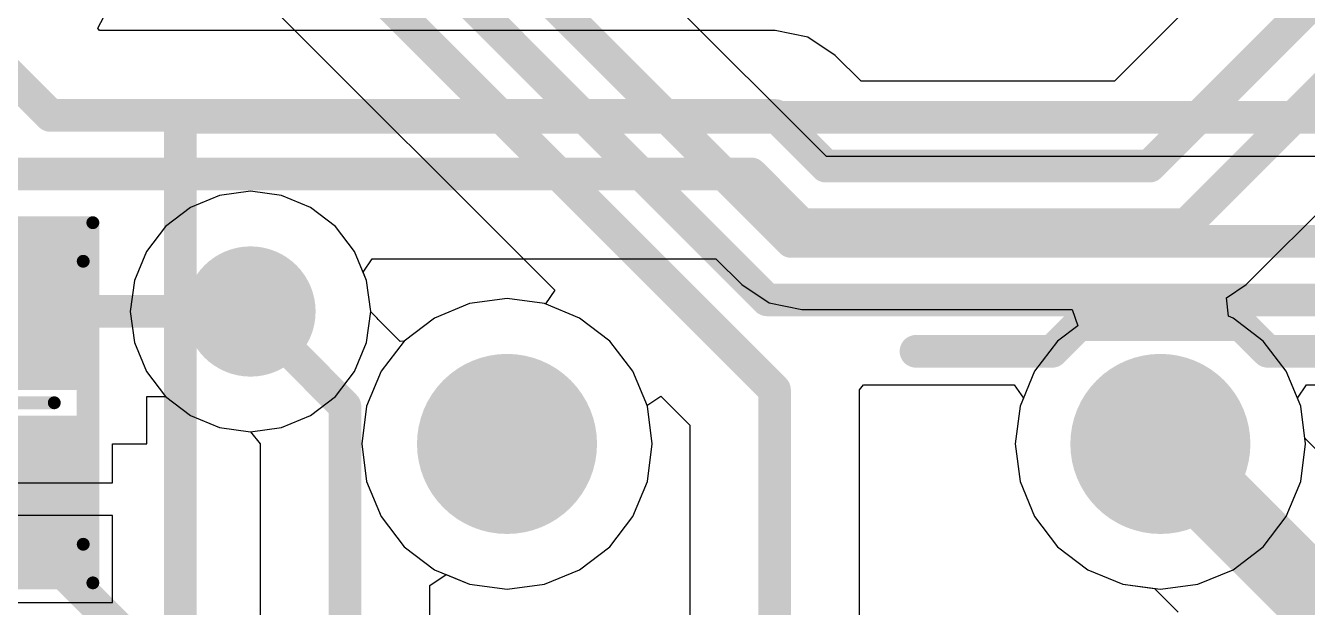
# Model space of a CAD drawing. Header units: millimetres. Extents: x 12 to 126, y 25 to 105.
# Drawn here: x 50.68 to 60.64, y 74.51 to 79.03 of the extents above; entities that cross this region are included whole.
import ezdxf

# ---------------------------------------------------------------- set-up
doc = ezdxf.new("R2010")
doc.units = ezdxf.units.MM
for name, color, linetype in [('BottomLayer', 5, 'Continuous'), ('BottomSolder', 6, 'Continuous'), ('Mechanical13', 56, 'Continuous'), ('Mechanical15', 56, 'Continuous'), ('MultiLayer', 9, 'Continuous'), ('PadHoleLayer', 156, 'Continuous'), ('TopLayer', 1, 'Continuous'), ('TopOverlay', 2, 'Continuous'), ('TopPaste', 8, 'Continuous'), ('TopSolder', 216, 'Continuous'), ('ViaHoleLayer', 16, 'Continuous')]:
    doc.layers.add(name, color=color, linetype=linetype)

# ---------------------------------------------------------------- blocks, each defined once
blk = doc.blocks.new('R____F______23')
at = {"layer": 'BottomLayer', "const_width": 0.6}
for points in [[(2.24, 5.08, 1), (2.84, 5.08, 1)], [(2.24, 0, 1), (2.84, 0, 1)]]:
    blk.add_lwpolyline(points, format="xyb", close=True, dxfattribs=at)
at = {"layer": 'BottomSolder', "const_width": 0.7}
for points in [[(2.19, 5.08, 1), (2.89, 5.08, 1)], [(2.19, 0, 1), (2.89, 0, 1)]]:
    blk.add_lwpolyline(points, format="xyb", close=True, dxfattribs=at)
at = {"layer": 'MultiLayer', "const_width": 0.6}
for points in [[(2.24, 5.08, 1), (2.84, 5.08, 1)], [(2.24, 0, 1), (2.84, 0, 1)]]:
    blk.add_lwpolyline(points, format="xyb", close=True, dxfattribs=at)
at = {"layer": 'PadHoleLayer', "const_width": 0.3556}
for points in [[(2.3622, 5.08, 1), (2.7178, 5.08, 1)], [(2.3622, 0, 1), (2.7178, 0, 1)]]:
    blk.add_lwpolyline(points, format="xyb", close=True, dxfattribs=at)
at = {"layer": 'TopLayer', "const_width": 0.6}
for points in [[(2.24, 5.08, 1), (2.84, 5.08, 1)], [(2.24, 0, 1), (2.84, 0, 1)]]:
    blk.add_lwpolyline(points, format="xyb", close=True, dxfattribs=at)
at = {"layer": 'TopOverlay', "const_width": 0.254}
for points in [[(-10.16, 7.62), (5.08, 7.62)], [(5.08, 7.62), (5.08, -2.54)]]:
    blk.add_lwpolyline(points, dxfattribs=at)
at = {"layer": 'TopOverlay', "const_width": 0.127}
blk.add_lwpolyline([(5.0165, 7.62, 1), (5.1435, 7.62, 1)], format="xyb", close=True, dxfattribs=at)
blk.add_lwpolyline([(5.0165, 7.62, 1), (5.1435, 7.62, 1)], format="xyb", close=True, dxfattribs=at)
at = {"layer": 'TopSolder', "const_width": 0.7}
for points in [[(2.19, 5.08, 1), (2.89, 5.08, 1)], [(2.19, 0, 1), (2.89, 0, 1)]]:
    blk.add_lwpolyline(points, format="xyb", close=True, dxfattribs=at)
blk = doc.blocks.new('C0805_72')
at = {"layer": 'Mechanical13', "const_width": 0.1}
for points in [[(-1.1, 0.7251), (-1.1, -0.725)], [(-1.1, 0.7251), (1.1, 0.7251)], [(1.1, 0.7251), (1.1, -0.725)], [(-1.1, -0.725), (1.1, -0.725)]]:
    blk.add_lwpolyline(points, dxfattribs=at)
at = {"layer": 'Mechanical13', "const_width": 0.05}
for points in [[(-1.125, 0.7251, 1), (-1.075, 0.7251, 1)], [(-1.125, 0.7251, 1), (-1.075, 0.7251, 1)], [(1.075, 0.7251, 1), (1.125, 0.7251, 1)], [(1.075, 0.7251, 1), (1.125, 0.7251, 1)], [(-1.125, -0.725, 1), (-1.075, -0.725, 1)], [(-1.125, -0.725, 1), (-1.075, -0.725, 1)], [(1.075, -0.725, 1), (1.125, -0.725, 1)], [(1.075, -0.725, 1), (1.125, -0.725, 1)]]:
    blk.add_lwpolyline(points, format="xyb", close=True, dxfattribs=at)
at = {"layer": 'Mechanical15', "const_width": 0.1}
for points in [[(-1.4, 0.8), (-1.4, -0.7999)], [(-1.4, 0.8), (1.4, 0.8)], [(1.4, 0.8), (1.4, -0.7999)], [(0, 0.5), (0, -0.5)], [(-0.5, 0.0001), (0.5, 0.0001)], [(-1.4, -0.7999), (1.4, -0.7999)]]:
    blk.add_lwpolyline(points, dxfattribs=at)
at = {"layer": 'Mechanical15', "const_width": 0.05}
for points in [[(-1.425, 0.8, 1), (-1.375, 0.8, 1)], [(-1.425, 0.8, 1), (-1.375, 0.8, 1)], [(1.375, 0.8, 1), (1.425, 0.8, 1)], [(1.375, 0.8, 1), (1.425, 0.8, 1)], [(-0.025, 0.5, 1), (0.025, 0.5, 1)], [(-0.525, 0.0001, 1), (-0.475, 0.0001, 1)], [(0.475, 0.0001, 1), (0.525, 0.0001, 1)], [(-0.025, -0.5, 1), (0.025, -0.5, 1)], [(-1.425, -0.7999, 1), (-1.375, -0.7999, 1)], [(-1.425, -0.7999, 1), (-1.375, -0.7999, 1)], [(1.375, -0.7999, 1), (1.425, -0.7999, 1)], [(1.375, -0.7999, 1), (1.425, -0.7999, 1)]]:
    blk.add_lwpolyline(points, format="xyb", close=True, dxfattribs=at)
at = {"layer": 'TopLayer'}
for points in [[(-0.2, -0.6999), (-0.2, 0.7), (-1.3, -0.6999), (-1.3, 0.7)], [(1.3, -0.6999), (1.3, 0.7), (0.2, -0.6999), (0.2, 0.7)]]:
    blk.add_solid(points, dxfattribs=at)
at = {"layer": 'TopPaste'}
for points in [[(-0.2, -0.6999), (-0.2, 0.7), (-1.3, -0.6999), (-1.3, 0.7)], [(1.3, -0.6999), (1.3, 0.7), (0.2, -0.6999), (0.2, 0.7)]]:
    blk.add_solid(points, dxfattribs=at)
at = {"layer": 'TopSolder'}
for points in [[(-0.1, -0.7999), (-0.1, 0.8), (-1.4, -0.7999), (-1.4, 0.8)], [(1.4, -0.7999), (1.4, 0.8), (0.1, -0.7999), (0.1, 0.8)]]:
    blk.add_solid(points, dxfattribs=at)

msp = doc.modelspace()

# ---------------------------------------------------------------- linework, layer by layer
at = {"layer": 'BottomLayer'}
for p, q in [((56.9033, 78.0137), (54.5756, 80.3415)), ((52.1115, 79.6555), (54.791, 76.976)), ((63.588, 78.0137), (56.9033, 78.0137)), ((52.4256, 77.744), (52.1838, 77.7122)), ((52.6674, 77.7122), (52.4256, 77.744)), ((52.1838, 77.7122), (51.9584, 77.6188)), ((52.8928, 77.6188), (52.6674, 77.7122)), ((51.9584, 77.6188), (51.7649, 77.4703)), ((53.0863, 77.4703), (52.8928, 77.6188)), ((51.7649, 77.4703), (51.6164, 77.2768)), ((53.2348, 77.2768), (53.0863, 77.4703)), ((51.6164, 77.2768), (51.523, 77.0514)), ((53.3282, 77.0514), (53.2348, 77.2768)), ((51.523, 77.0514), (51.4912, 76.8096)), ((53.36, 76.8096), (53.3282, 77.0514)), ((54.791, 76.976), (54.7191, 76.8684)), ((54.1276, 76.8712), (53.8552, 76.7583)), ((54.42, 76.9096), (54.1276, 76.8712)), ((54.7124, 76.8712), (54.42, 76.9096)), ((54.7191, 76.8684), (54.7124, 76.8712)), ((51.4912, 76.8096), (51.523, 76.5678)), ((53.3598, 76.8083), (53.36, 76.8096)), ((53.4111, 76.757), (53.3598, 76.8083)), ((53.4177, 76.7472), (53.4111, 76.757)), ((53.4111, 76.757), (53.4111, 76.757)), ((53.5882, 76.5766), (53.4177, 76.7472)), ((53.8552, 76.7583), (53.6212, 76.5788)), ((51.523, 76.5678), (51.6164, 76.3424)), ((53.6212, 76.5788), (53.5882, 76.5766)), ((51.6164, 76.3424), (51.7649, 76.1489)), ((57.1597, 76.2), (57.1928, 76.2403)), ((57.1928, 76.2403), (58.3641, 76.2403)), ((58.3641, 76.2403), (58.4347, 76.1347)), ((60.5653, 76.1347), (60.6359, 76.2403)), ((60.6359, 76.2403), (63.1268, 76.2403)), ((51.7649, 76.1489), (51.9584, 76.0004)), ((55.5084, 76.0791), (55.6161, 76.151)), ((55.6161, 76.151), (55.8403, 75.9268)), ((57.1597, 71.6972), (57.1597, 76.2)), ((57.1597, 76.2), (57.1597, 76.2)), ((55.5112, 76.0724), (55.5084, 76.0791)), ((55.5497, 75.78), (55.5112, 76.0724)), ((58.4088, 76.0724), (58.3703, 75.78)), ((58.4347, 76.1347), (58.4088, 76.0724)), ((60.5912, 76.0724), (60.5653, 76.1347)), ((60.6297, 75.78), (60.5912, 76.0724)), ((51.9584, 76.0004), (52.1838, 75.907)), ((52.1838, 75.907), (52.4256, 75.8752)), ((52.4256, 75.8752), (52.4999, 75.782)), ((55.8403, 75.9268), (55.8403, 71.424)), ((52.4999, 75.782), (52.4999, 74.1757)), ((55.5112, 75.4876), (55.5497, 75.78)), ((58.3703, 75.78), (58.4088, 75.4876)), ((60.5912, 75.4876), (60.6297, 75.78)), ((55.3983, 75.2152), (55.5112, 75.4876)), ((58.4088, 75.4876), (58.5217, 75.2152)), ((60.4783, 75.2152), (60.5912, 75.4876)), ((55.2188, 74.9812), (55.3983, 75.2152)), ((58.5217, 75.2152), (58.7012, 74.9812)), ((60.2988, 74.9812), (60.4783, 75.2152)), ((54.9848, 74.8017), (55.2188, 74.9812)), ((58.7012, 74.9812), (58.9352, 74.8017)), ((60.0648, 74.8017), (60.2988, 74.9812)), ((53.8192, 74.6791), (53.9462, 74.7639)), ((53.9462, 74.7639), (54.1276, 74.6888)), ((54.7124, 74.6888), (54.9848, 74.8017)), ((58.9352, 74.8017), (59.2076, 74.6888)), ((59.7924, 74.6888), (60.0648, 74.8017)), ((53.8192, 74.3409), (53.8192, 74.6791)), ((54.1276, 74.6888), (54.42, 74.6503)), ((54.42, 74.6503), (54.7124, 74.6888)), ((59.2076, 74.6888), (59.5, 74.6503)), ((59.5, 74.6503), (59.7924, 74.6888))]:
    msp.add_line(p, q, dxfattribs=at)
at = {"layer": 'BottomLayer', "const_width": 0.254}
for points in [[(52.578, 80.122), (56.5, 76.2)], [(53.9159, 80.0682), (56.6301, 77.354)], [(53.4619, 79.8802), (56.442, 76.9)], [(56.6301, 77.354), (63.5881, 77.354)], [(52.4256, 76.8096), (52.9447, 76.2905)], [(56.442, 76.9), (63.4, 76.9)], [(52.9447, 76.2873), (52.9447, 76.2905)], [(52.9447, 76.2873), (53.1596, 76.0724)], [(56.5, 71.424), (56.5, 76.2)], [(53.1596, 72.5596), (53.1596, 76.0724)]]:
    msp.add_lwpolyline(points, dxfattribs=at)
at = {"layer": 'BottomLayer'}
for points, const_width in [([(56.5666, 77.354, 1), (56.6936, 77.354, 1)], 0.127), ([(56.5666, 77.354, 1), (56.6936, 77.354, 1)], 0.127), ([(52.2224, 76.8096, 1), (52.6288, 76.8096, 1)], 0.4064), ([(52.3621, 76.8096, 1), (52.4891, 76.8096, 1)], 0.127), ([(56.3785, 76.9, 1), (56.5055, 76.9, 1)], 0.127), ([(56.3785, 76.9, 1), (56.5055, 76.9, 1)], 0.127), ([(52.8812, 76.2905, 1), (53.0082, 76.2905, 1)], 0.127), ([(52.8812, 76.2905, 1), (53.0082, 76.2905, 1)], 0.127), ([(52.8812, 76.2873, 1), (53.0082, 76.2873, 1)], 0.127), ([(52.8812, 76.2873, 1), (53.0082, 76.2873, 1)], 0.127), ([(56.4365, 76.2, 1), (56.5635, 76.2, 1)], 0.127), ([(56.4365, 76.2, 1), (56.5635, 76.2, 1)], 0.127), ([(53.0961, 76.0724, 1), (53.2231, 76.0724, 1)], 0.127), ([(53.0961, 76.0724, 1), (53.2231, 76.0724, 1)], 0.127)]:
    msp.add_lwpolyline(points, format="xyb", close=True, dxfattribs=dict(at, const_width=const_width))
at = {"layer": 'BottomSolder', "const_width": 0.5064}
msp.add_lwpolyline([(52.1724, 76.8096, 1), (52.6788, 76.8096, 1)], format="xyb", close=True, dxfattribs=at)
at = {"layer": 'MultiLayer', "const_width": 0.4064}
msp.add_lwpolyline([(52.2224, 76.8096, 1), (52.6288, 76.8096, 1)], format="xyb", close=True, dxfattribs=at)
at = {"layer": 'TopLayer'}
for p, q in [((60.9917, 80.4486), (59.1423, 78.5992)), ((51.2388, 79.0133), (51.3067, 79.1403)), ((51.2522, 78.9933), (51.2388, 79.0133)), ((56.5059, 78.9933), (51.2522, 78.9933)), ((56.7584, 78.9431), (56.5059, 78.9933)), ((56.5059, 78.9933), (56.5059, 78.9933)), ((56.9724, 78.8001), (56.7584, 78.9431)), ((60.168, 77.0191), (62.0892, 78.9403)), ((57.1732, 78.5992), (56.9724, 78.8001)), ((59.1423, 78.5992), (57.1732, 78.5992)), ((53.3021, 77.1143), (53.3727, 77.2199)), ((53.3727, 77.2199), (56.0446, 77.2199)), ((56.0446, 77.2199), (56.2455, 77.0191)), ((53.3282, 77.0514), (53.3021, 77.1143)), ((53.36, 76.8096), (53.3282, 77.0514)), ((56.2455, 77.0191), (56.4595, 76.8761)), ((60.0146, 76.9166), (60.168, 77.0191)), ((54.1276, 76.8712), (53.8552, 76.7583)), ((54.42, 76.9096), (54.1276, 76.8712)), ((54.7124, 76.8712), (54.42, 76.9096)), ((54.9848, 76.7583), (54.7124, 76.8712)), ((56.4595, 76.8761), (56.7119, 76.8259)), ((60.0287, 76.7733), (60.0146, 76.9166)), ((53.3282, 76.5678), (53.36, 76.8096)), ((53.8552, 76.7583), (53.6212, 76.5788)), ((55.2188, 76.5788), (54.9848, 76.7583)), ((56.7119, 76.8259), (56.712, 76.8259)), ((56.712, 76.8259), (58.8146, 76.8259)), ((58.8146, 76.8259), (58.8577, 76.6989)), ((60.0648, 76.7583), (60.0287, 76.7733)), ((60.2988, 76.5788), (60.0648, 76.7583)), ((58.8577, 76.6989), (58.7012, 76.5788)), ((53.2348, 76.3424), (53.3282, 76.5678)), ((53.6212, 76.5788), (53.4417, 76.3448)), ((55.3983, 76.3448), (55.2188, 76.5788)), ((58.7012, 76.5788), (58.5217, 76.3448)), ((60.4783, 76.3448), (60.2988, 76.5788)), ((53.0863, 76.1489), (53.2348, 76.3424)), ((53.4417, 76.3448), (53.3288, 76.0724)), ((55.5112, 76.0724), (55.3983, 76.3448)), ((58.5217, 76.3448), (58.4088, 76.0724)), ((60.5912, 76.0724), (60.4783, 76.3448)), ((51.6199, 75.78), (51.6199, 76.1499)), ((51.6199, 76.1499), (51.7641, 76.1499)), ((51.7641, 76.1499), (51.7649, 76.1489)), ((51.7649, 76.1489), (51.9584, 76.0004)), ((52.8928, 76.0004), (53.0863, 76.1489)), ((53.3288, 76.0724), (53.2903, 75.78)), ((55.5497, 75.78), (55.5112, 76.0724)), ((58.4088, 76.0724), (58.3703, 75.78)), ((60.6236, 75.826), (60.5912, 76.0724)), ((51.9584, 76.0004), (52.1838, 75.907)), ((52.6674, 75.907), (52.8928, 76.0004)), ((52.1838, 75.907), (52.4256, 75.8752)), ((52.4256, 75.8752), (52.6674, 75.907)), ((51.3539, 75.477), (51.3539, 75.78)), ((51.3539, 75.78), (51.6199, 75.78)), ((53.2903, 75.78), (53.3288, 75.4876)), ((55.5112, 75.4876), (55.5497, 75.78)), ((58.3703, 75.78), (58.4088, 75.4876)), ((65.3607, 71.0889), (60.6236, 75.826)), ((50.3999, 75.477), (51.3539, 75.477)), ((53.3288, 75.4876), (53.4417, 75.2152)), ((55.3983, 75.2152), (55.5112, 75.4876)), ((58.4088, 75.4876), (58.5217, 75.2152)), ((51.3539, 75.223), (50.5269, 75.223)), ((51.3539, 74.546), (51.3539, 75.223)), ((53.4417, 75.2152), (53.6212, 74.9812)), ((55.2188, 74.9812), (55.3983, 75.2152)), ((58.5217, 75.2152), (58.7012, 74.9812)), ((53.6212, 74.9812), (53.8552, 74.8017)), ((54.9848, 74.8017), (55.2188, 74.9812)), ((58.7012, 74.9812), (58.9352, 74.8017)), ((53.8552, 74.8017), (54.1276, 74.6888)), ((54.7124, 74.6888), (54.9848, 74.8017)), ((58.9352, 74.8017), (59.2076, 74.6888)), ((54.1276, 74.6888), (54.42, 74.6503)), ((54.42, 74.6503), (54.7124, 74.6888)), ((59.2076, 74.6888), (59.4539, 74.6564)), ((59.4539, 74.6564), (59.6375, 74.4728)), ((50.5269, 74.546), (51.3539, 74.546))]:
    msp.add_line(p, q, dxfattribs=at)
for points, const_width in [([(59.4155, 77.9395), (62.038, 80.562)], 0.254), ([(49.5467, 79.6568), (50.8698, 78.3336)], 0.254), ([(59.7015, 77.4855), (61.816, 79.6)], 0.254), ([(50.8698, 78.3336), (56.5059, 78.3336)], 0.254), ([(56.5059, 78.3336), (56.9, 77.9395)], 0.254), ([(56.9, 77.9395), (59.4155, 77.9395)], 0.254), ([(50.5452, 77.8796), (56.3179, 77.8796)], 0.254), ([(56.3179, 77.8796), (56.7119, 77.4855)], 0.254), ([(56.7119, 77.4855), (59.7015, 77.4855)], 0.254), ([(50.4403, 76.8096), (52.4256, 76.8096)], 0.254), ([(58.6588, 76.5), (58.8658, 76.707)], 0.254), ([(58.8658, 76.707), (60.1279, 76.707)], 0.254), ([(60.1279, 76.707), (60.3349, 76.5)], 0.254), ([(57.6, 76.5), (58.6588, 76.5)], 0.254), ([(60.3349, 76.5), (61.5, 76.5)], 0.254), ([(59.5, 75.78), (65.0181, 70.2619)], 0.6), ([(50.3999, 75.35), (52.0999, 73.6501)], 0.254)]:
    msp.add_lwpolyline(points, dxfattribs=dict(at, const_width=const_width))
for points, const_width in [([(50.8063, 78.3336, 1), (50.9333, 78.3336, 1)], 0.127), ([(50.8063, 78.3336, 1), (50.9333, 78.3336, 1)], 0.127), ([(56.4424, 78.3336, 1), (56.5694, 78.3336, 1)], 0.127), ([(56.4424, 78.3336, 1), (56.5694, 78.3336, 1)], 0.127), ([(56.8365, 77.9395, 1), (56.9635, 77.9395, 1)], 0.127), ([(56.8365, 77.9395, 1), (56.9635, 77.9395, 1)], 0.127), ([(59.352, 77.9395, 1), (59.479, 77.9395, 1)], 0.127), ([(59.352, 77.9395, 1), (59.479, 77.9395, 1)], 0.127), ([(56.2544, 77.8796, 1), (56.3814, 77.8796, 1)], 0.127), ([(56.2544, 77.8796, 1), (56.3814, 77.8796, 1)], 0.127), ([(56.6484, 77.4855, 1), (56.7754, 77.4855, 1)], 0.127), ([(56.6484, 77.4855, 1), (56.7754, 77.4855, 1)], 0.127), ([(59.638, 77.4855, 1), (59.765, 77.4855, 1)], 0.127), ([(59.638, 77.4855, 1), (59.765, 77.4855, 1)], 0.127), ([(52.2224, 76.8096, 1), (52.6288, 76.8096, 1)], 0.4064), ([(52.3621, 76.8096, 1), (52.4891, 76.8096, 1)], 0.127), ([(58.8023, 76.707, 1), (58.9293, 76.707, 1)], 0.127), ([(58.8023, 76.707, 1), (58.9293, 76.707, 1)], 0.127), ([(60.0644, 76.707, 1), (60.1914, 76.707, 1)], 0.127), ([(60.0644, 76.707, 1), (60.1914, 76.707, 1)], 0.127), ([(57.5365, 76.5, 1), (57.6635, 76.5, 1)], 0.127), ([(58.5953, 76.5, 1), (58.7223, 76.5, 1)], 0.127), ([(58.5953, 76.5, 1), (58.7223, 76.5, 1)], 0.127), ([(60.2714, 76.5, 1), (60.3984, 76.5, 1)], 0.127), ([(60.2714, 76.5, 1), (60.3984, 76.5, 1)], 0.127), ([(59.35, 75.78, 1), (59.65, 75.78, 1)], 0.3)]:
    msp.add_lwpolyline(points, format="xyb", close=True, dxfattribs=dict(at, const_width=const_width))
at = {"layer": 'TopSolder', "const_width": 0.5064}
msp.add_lwpolyline([(52.1724, 76.8096, 1), (52.6788, 76.8096, 1)], format="xyb", close=True, dxfattribs=at)
at = {"layer": 'ViaHoleLayer', "const_width": 0.2032}
msp.add_lwpolyline([(52.324, 76.8096, 1), (52.5272, 76.8096, 1)], format="xyb", close=True, dxfattribs=at)

# ---------------------------------------------------------------- block references
at = {"rotation": 90}
for name, p in [('R____F______23', (59.5, 73.24)), ('C0805_72', (50.4, 76.1))]:
    msp.add_blockref(name, p, dxfattribs=at)

doc.saveas('drawing.dxf')
